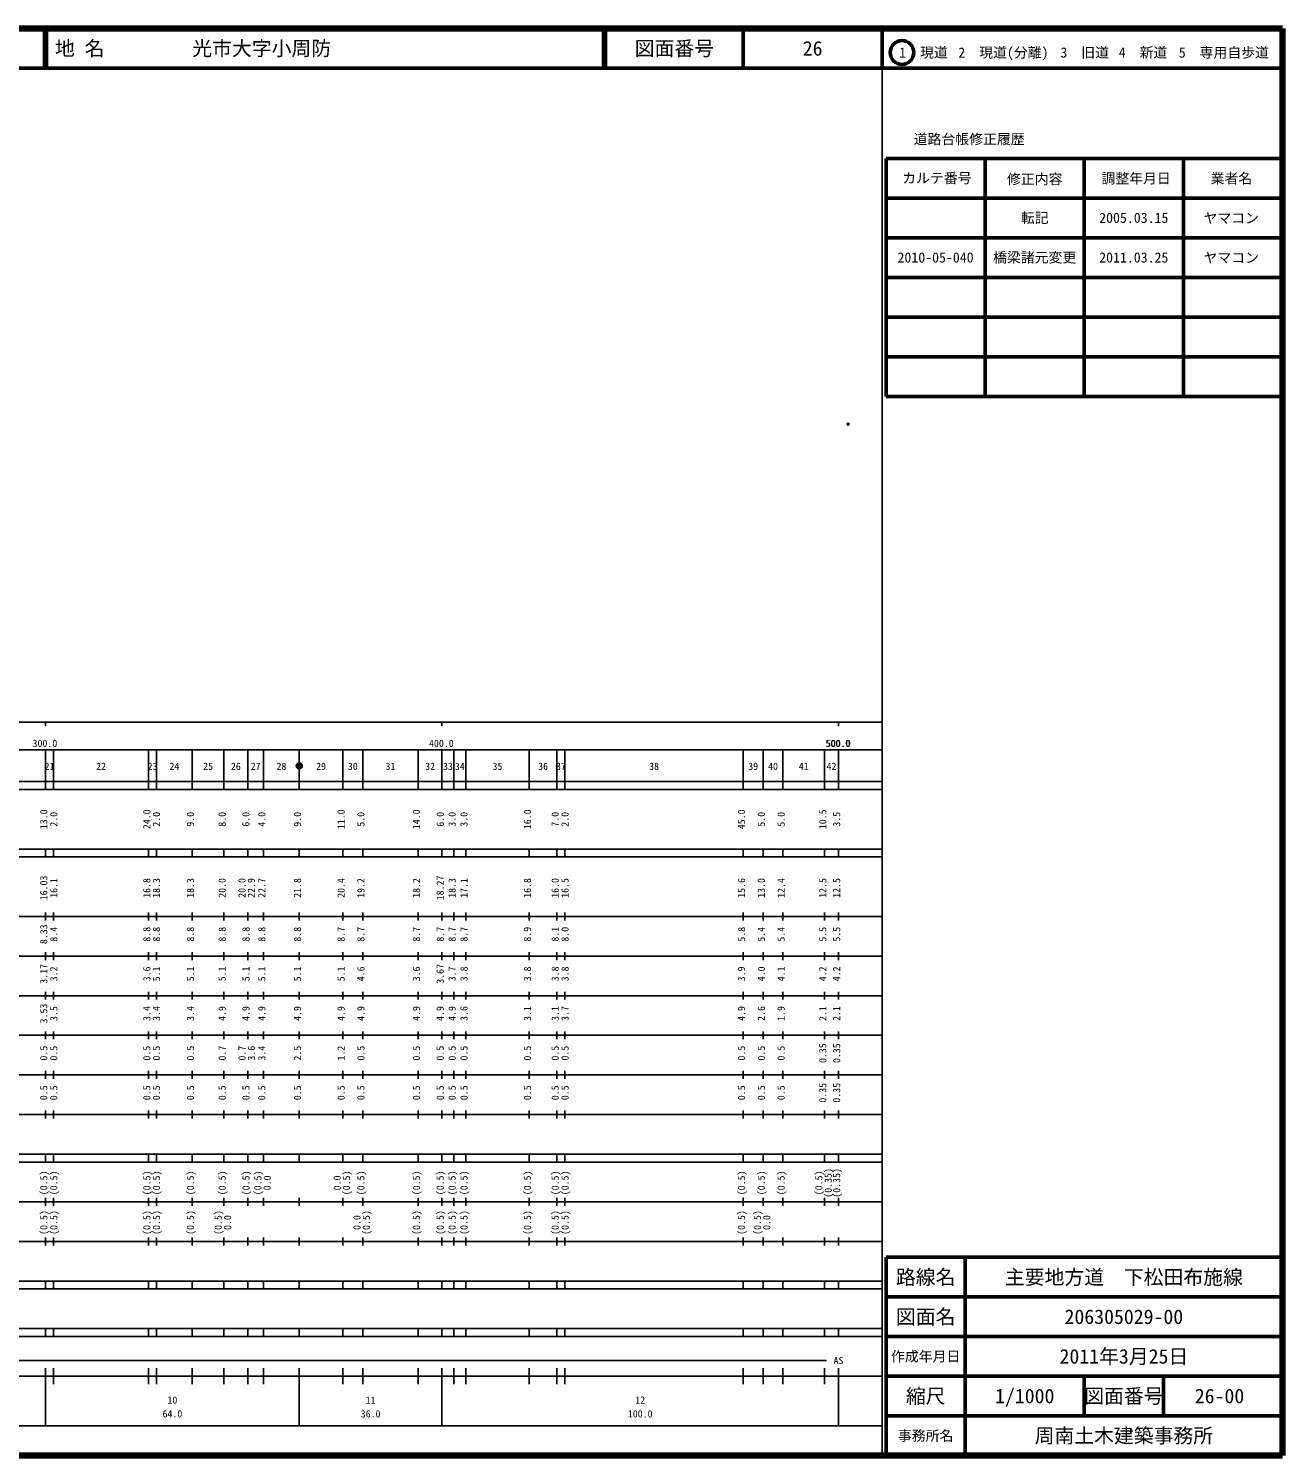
# Model space of a CAD drawing. Units: millimetres on the paper. Extents: x 40 to 680, y 20 to 380.
# Drawn here: x 363.7 to 680, y 20 to 380 of the extents above; entities that cross this region are included whole.
import ezdxf
from ezdxf.enums import TextEntityAlignment as Align

# ---------------------------------------------------------------- set-up
doc = ezdxf.new("R2010")
doc.units = ezdxf.units.MM
doc.header["$PDMODE"] = 32
doc.header["$PDSIZE"] = 0.5
doc.layers.add('M-OTRS', color=6, linetype='Continuous')
doc.layers.add('M-TTL-TXT', color=7, linetype='Continuous')
for name, color, linetype, lineweight in [('M-TTL', 2, 'Continuous', 140), ('M-TTL-BAND', 7, 'Continuous', 25), ('M-TTL-FRAM', 2, 'Continuous', 50), ('M-TTL-LINE', 7, 'Continuous', 50)]:
    doc.layers.add(name, color=color, linetype=linetype, lineweight=lineweight)
doc.styles.add('ＭＳ ゴシック', font='')
doc.styles.get('ＭＳ ゴシック').set_extended_font_data('MS Gothic')

msp = doc.modelspace()

# ---------------------------------------------------------------- hatches: boundary and pattern name
at = {"layer": 'M-TTL-BAND'}
msp.add_hatch(color=256, dxfattribs=at).paths.add_polyline_path([(432.75, 194, 1), (431.25, 194, 1)])

# ---------------------------------------------------------------- linework, layer by layer
at = {"layer": 'M-OTRS'}
msp.add_point((570.429, 280.168), dxfattribs=at)
at = {"layer": 'M-TTL'}
for p, q in [((680, 380), (40, 380)), ((680, 20), (680, 380)), ((40, 20), (680, 20))]:
    msp.add_line(p, q, dxfattribs=at)
at = {"layer": 'M-TTL-BAND'}
for p, q in [((579, 20), (579, 370)), ((40, 205), (579, 205)), ((368, 205), (368, 204)), ((468, 205), (468, 204)), ((568, 205), (568, 204)), ((68, 198), (579, 198)), ((368, 188), (368, 198)), ((370, 188), (370, 198)), ((394, 188), (394, 198)), ((396, 188), (396, 198)), ((405, 188), (405, 198)), ((413, 188), (413, 198)), ((419, 188), (419, 198)), ((423, 188), (423, 198)), ((432, 188), (432, 198)), ((443, 188), (443, 198)), ((448, 188), (448, 198)), ((462, 188), (462, 198)), ((468, 188), (468, 198)), ((471, 188), (471, 198)), ((474, 188), (474, 198)), ((490, 188), (490, 198)), ((497, 188), (497, 198)), ((499, 188), (499, 198)), ((544, 188), (544, 198)), ((549, 188), (549, 198)), ((554, 188), (554, 198)), ((564.5, 188), (564.5, 198)), ((568, 188), (568, 198)), ((40, 190), (579, 190)), ((40, 188), (579, 188)), ((40, 173), (579, 173)), ((368, 171), (368, 173)), ((370, 171), (370, 173)), ((394, 171), (394, 173)), ((396, 171), (396, 173)), ((405, 171), (405, 173)), ((413, 171), (413, 173)), ((419, 171), (419, 173)), ((423, 171), (423, 173)), ((432, 171), (432, 173)), ((443, 171), (443, 173)), ((448, 171), (448, 173)), ((462, 171), (462, 173)), ((468, 171), (468, 173)), ((471, 171), (471, 173)), ((474, 171), (474, 173)), ((490, 171), (490, 173)), ((497, 171), (497, 173)), ((499, 171), (499, 173)), ((544, 171), (544, 173)), ((549, 171), (549, 173)), ((554, 171), (554, 173)), ((564.5, 171), (564.5, 173)), ((568, 171), (568, 173)), ((40, 171), (579, 171)), ((40, 156), (579, 156)), ((368, 155), (368, 157)), ((370, 155), (370, 157)), ((394, 155), (394, 157)), ((396, 155), (396, 157)), ((405, 155), (405, 157)), ((413, 155), (413, 157)), ((419, 155), (419, 157)), ((423, 155), (423, 157)), ((432, 155), (432, 157)), ((443, 155), (443, 157)), ((448, 155), (448, 157)), ((462, 155), (462, 157)), ((468, 155), (468, 157)), ((471, 155), (471, 157)), ((474, 155), (474, 157)), ((490, 155), (490, 157)), ((497, 155), (497, 157)), ((499, 155), (499, 157)), ((544, 155), (544, 157)), ((549, 155), (549, 157)), ((554, 155), (554, 157)), ((564.5, 155), (564.5, 157)), ((568, 155), (568, 157)), ((46, 146), (579, 146)), ((368, 145), (368, 147)), ((370, 145), (370, 147)), ((394, 145), (394, 147)), ((396, 145), (396, 147)), ((405, 145), (405, 147)), ((413, 145), (413, 147)), ((419, 145), (419, 147)), ((423, 145), (423, 147)), ((432, 145), (432, 147)), ((443, 145), (443, 147)), ((448, 145), (448, 147)), ((462, 145), (462, 147)), ((468, 145), (468, 147)), ((471, 145), (471, 147)), ((474, 145), (474, 147)), ((490, 145), (490, 147)), ((497, 145), (497, 147)), ((499, 145), (499, 147)), ((544, 145), (544, 147)), ((549, 145), (549, 147)), ((554, 145), (554, 147)), ((564.5, 145), (564.5, 147)), ((568, 145), (568, 147)), ((368, 135), (368, 137)), ((370, 135), (370, 137)), ((394, 135), (394, 137)), ((396, 135), (396, 137)), ((405, 135), (405, 137)), ((413, 135), (413, 137)), ((419, 135), (419, 137)), ((423, 135), (423, 137)), ((432, 135), (432, 137)), ((443, 135), (443, 137)), ((448, 135), (448, 137)), ((462, 135), (462, 137)), ((468, 135), (468, 137)), ((471, 135), (471, 137)), ((474, 135), (474, 137)), ((490, 135), (490, 137)), ((497, 135), (497, 137)), ((499, 135), (499, 137)), ((544, 135), (544, 137)), ((549, 135), (549, 137)), ((554, 135), (554, 137)), ((564.5, 135), (564.5, 137)), ((568, 135), (568, 137)), ((52, 136), (579, 136)), ((46, 126), (579, 126)), ((368, 125), (368, 127)), ((370, 125), (370, 127)), ((394, 125), (394, 127)), ((396, 125), (396, 127)), ((405, 125), (405, 127)), ((413, 125), (413, 127)), ((419, 125), (419, 127)), ((423, 125), (423, 127)), ((432, 125), (432, 127)), ((443, 125), (443, 127)), ((448, 125), (448, 127)), ((462, 125), (462, 127)), ((468, 125), (468, 127)), ((471, 125), (471, 127)), ((474, 125), (474, 127)), ((490, 125), (490, 127)), ((497, 125), (497, 127)), ((499, 125), (499, 127)), ((544, 125), (544, 127)), ((549, 125), (549, 127)), ((554, 125), (554, 127)), ((564.5, 125), (564.5, 127)), ((568, 125), (568, 127)), ((52, 116), (579, 116)), ((368, 115), (368, 117)), ((370, 115), (370, 117)), ((394, 115), (394, 117)), ((396, 115), (396, 117)), ((405, 115), (405, 117)), ((413, 115), (413, 117)), ((419, 115), (419, 117)), ((423, 115), (423, 117)), ((432, 115), (432, 117)), ((443, 115), (443, 117)), ((448, 115), (448, 117)), ((462, 115), (462, 117)), ((468, 115), (468, 117)), ((471, 115), (471, 117)), ((474, 115), (474, 117)), ((490, 115), (490, 117)), ((497, 115), (497, 117)), ((499, 115), (499, 117)), ((544, 115), (544, 117)), ((549, 115), (549, 117)), ((554, 115), (554, 117)), ((564.5, 115), (564.5, 117)), ((568, 115), (568, 117)), ((46, 106), (579, 106)), ((368, 105), (368, 107)), ((370, 105), (370, 107)), ((394, 105), (394, 107)), ((396, 105), (396, 107)), ((405, 105), (405, 107)), ((413, 105), (413, 107)), ((419, 105), (419, 107)), ((423, 105), (423, 107)), ((432, 105), (432, 107)), ((443, 105), (443, 107)), ((448, 105), (448, 107)), ((462, 105), (462, 107)), ((468, 105), (468, 107)), ((471, 105), (471, 107)), ((474, 105), (474, 107)), ((490, 105), (490, 107)), ((497, 105), (497, 107)), ((499, 105), (499, 107)), ((544, 105), (544, 107)), ((549, 105), (549, 107)), ((554, 105), (554, 107)), ((564.5, 105), (564.5, 107)), ((568, 105), (568, 107)), ((40, 96), (579, 96)), ((40, 94), (579, 94)), ((368, 94), (368, 96)), ((370, 94), (370, 96)), ((394, 94), (394, 96)), ((396, 94), (396, 96)), ((405, 94), (405, 96)), ((413, 94), (413, 96)), ((419, 94), (419, 96)), ((423, 94), (423, 96)), ((432, 94), (432, 96)), ((443, 94), (443, 96)), ((448, 94), (448, 96)), ((462, 94), (462, 96)), ((468, 94), (468, 96)), ((471, 94), (471, 96)), ((474, 94), (474, 96)), ((490, 94), (490, 96)), ((497, 94), (497, 96)), ((499, 94), (499, 96)), ((544, 94), (544, 96)), ((549, 94), (549, 96)), ((554, 94), (554, 96)), ((564.5, 94), (564.5, 96)), ((568, 94), (568, 96)), ((49, 84), (579, 84)), ((368, 83), (368, 85)), ((370, 83), (370, 85)), ((394, 83), (394, 85)), ((396, 83), (396, 85)), ((405, 83), (405, 85)), ((413, 83), (413, 85)), ((419, 83), (419, 85)), ((423, 83), (423, 85)), ((432, 83), (432, 85)), ((443, 83), (443, 85)), ((448, 83), (448, 85)), ((462, 83), (462, 85)), ((468, 83), (468, 85)), ((471, 83), (471, 85)), ((474, 83), (474, 85)), ((490, 83), (490, 85)), ((497, 83), (497, 85)), ((499, 83), (499, 85)), ((544, 83), (544, 85)), ((549, 83), (549, 85)), ((554, 83), (554, 85)), ((564.5, 83), (564.5, 85)), ((568, 83), (568, 85)), ((40, 74), (579, 74)), ((368, 73), (368, 75)), ((370, 73), (370, 75)), ((394, 73), (394, 75)), ((396, 73), (396, 75)), ((405, 73), (405, 75)), ((413, 73), (413, 75)), ((419, 73), (419, 75)), ((423, 73), (423, 75)), ((432, 73), (432, 75)), ((443, 73), (443, 75)), ((448, 73), (448, 75)), ((462, 73), (462, 75)), ((468, 73), (468, 75)), ((471, 73), (471, 75)), ((474, 73), (474, 75)), ((490, 73), (490, 75)), ((497, 73), (497, 75)), ((499, 73), (499, 75)), ((544, 73), (544, 75)), ((549, 73), (549, 75)), ((554, 73), (554, 75)), ((564.5, 73), (564.5, 75)), ((568, 73), (568, 75)), ((40, 64), (579, 64)), ((40, 62), (579, 62)), ((368, 62), (368, 64)), ((370, 62), (370, 64)), ((394, 62), (394, 64)), ((396, 62), (396, 64)), ((405, 62), (405, 64)), ((413, 62), (413, 64)), ((419, 62), (419, 64)), ((423, 62), (423, 64)), ((432, 62), (432, 64)), ((443, 62), (443, 64)), ((448, 62), (448, 64)), ((462, 62), (462, 64)), ((468, 62), (468, 64)), ((471, 62), (471, 64)), ((474, 62), (474, 64)), ((490, 62), (490, 64)), ((497, 62), (497, 64)), ((499, 62), (499, 64)), ((544, 62), (544, 64)), ((549, 62), (549, 64)), ((554, 62), (554, 64)), ((564.5, 62), (564.5, 64)), ((568, 62), (568, 64)), ((40, 52), (579, 52)), ((368, 50), (368, 52)), ((370, 50), (370, 52)), ((394, 50), (394, 52)), ((396, 50), (396, 52)), ((405, 50), (405, 52)), ((413, 50), (413, 52)), ((419, 50), (419, 52)), ((423, 50), (423, 52)), ((432, 50), (432, 52)), ((443, 50), (443, 52)), ((448, 50), (448, 52)), ((462, 50), (462, 52)), ((468, 50), (468, 52)), ((471, 50), (471, 52)), ((474, 50), (474, 52)), ((490, 50), (490, 52)), ((497, 50), (497, 52)), ((499, 50), (499, 52)), ((544, 50), (544, 52)), ((549, 50), (549, 52)), ((554, 50), (554, 52)), ((564.5, 50), (564.5, 52)), ((568, 50), (568, 52)), ((40, 50), (579, 50)), ((71, 44), (565, 44)), ((40, 40), (579, 40)), ((368, 27.5), (368, 42)), ((370, 38), (370, 42)), ((394, 38), (394, 42)), ((396, 38), (396, 42)), ((405, 38), (405, 42)), ((413, 38), (413, 42)), ((419, 38), (419, 42)), ((423, 38), (423, 42)), ((432, 27.5), (432, 42)), ((443, 38), (443, 42)), ((448, 38), (448, 42)), ((462, 38), (462, 42)), ((468, 27.5), (468, 42)), ((471, 38), (471, 42)), ((474, 38), (474, 42)), ((490, 38), (490, 42)), ((497, 38), (497, 42)), ((499, 38), (499, 42)), ((544, 38), (544, 42)), ((549, 38), (549, 42)), ((554, 38), (554, 42)), ((564.5, 38), (564.5, 42)), ((568, 27.5), (568, 42)), ((68, 27.5), (579, 27.5))]:
    msp.add_line(p, q, dxfattribs=at)
msp.add_lwpolyline([(432.75, 194, 1), (431.25, 194, 1)], format="xyb", close=True, dxfattribs=at)
at = {"layer": 'M-TTL-FRAM'}
for p, q in [((580, 347.197), (580, 287.197)), ((580, 347.197), (680, 347.197)), ((580, 287.197), (680, 287.197)), ((680, 70), (580, 70)), ((580, 70), (580, 20))]:
    msp.add_line(p, q, dxfattribs=at)
at = {"layer": 'M-TTL-LINE'}
for p, q in [((367.75, 380), (367.75, 370)), ((368.25, 380), (368.25, 370)), ((508.747, 380), (508.747, 370)), ((509.247, 380), (509.247, 370)), ((543.997, 380), (543.997, 370)), ((579, 380), (579, 370)), ((40, 370), (680, 370)), ((605, 347.197), (605, 287.197)), ((630, 347.197), (630, 287.197)), ((655, 347.197), (655, 287.197)), ((580, 337.197), (680, 337.197)), ((580, 327.197), (680, 327.197)), ((580, 317.197), (680, 317.197)), ((580, 307.197), (680, 307.197)), ((580, 297.197), (680, 297.197)), ((600, 70), (600, 20)), ((680, 60), (580, 60)), ((680, 50), (580, 50)), ((680, 40), (580, 40)), ((630, 40), (630, 30)), ((650, 40), (650, 30)), ((680, 30), (580, 30))]:
    msp.add_line(p, q, dxfattribs=at)
msp.add_circle((584.031, 373.958), 3, dxfattribs=at)

# ---------------------------------------------------------------- texts
at = {"layer": 'M-TTL-BAND', "style": 'ＭＳ ゴシック'}
for s, p in [('300.0', (367.844, 198.195)), ('400.0', (467.844, 198.195)), ('500.0', (567.844, 198.195)), ('500.0', (568, 198.195)), ('21', (369, 192.405)), ('22', (382, 192.405)), ('23', (395, 192.405)), ('24', (400.5, 192.405)), ('25', (409, 192.405)), ('26', (416, 192.405)), ('27', (421, 192.405)), ('28', (427.5, 192.405)), ('29', (437.5, 192.405)), ('30', (445.5, 192.405)), ('31', (455, 192.405)), ('32', (465, 192.405)), ('33', (469.5, 192.405)), ('34', (472.5, 192.405)), ('35', (482, 192.405)), ('36', (493.5, 192.405)), ('37', (498, 192.405)), ('38', (521.5, 192.405)), ('39', (546.5, 192.405)), ('40', (551.5, 192.405)), ('41', (559.25, 192.405)), ('42', (566.25, 192.405)), ('AS', (568, 42.5)), ('10', (400, 32.523)), ('11', (450, 32.523)), ('12', (518, 32.523)), ('64.0', (400, 29.033)), ('36.0', (450, 29.033)), ('100.0', (518, 29.033))]:
    msp.add_text(s, height=1.833, dxfattribs=at).set_placement(p, align=Align.BOTTOM_CENTER)
for s, p in [('13.0', (369, 180.5)), ('2.0', (371.535, 180.5)), ('24.0', (395, 180.5)), ('2.0', (397.425, 180.5)), ('9.0', (406, 180.5)), ('8.0', (414, 180.5)), ('6.0', (420, 180.5)), ('4.0', (424, 180.5)), ('9.0', (433, 180.5)), ('11.0', (444, 180.5)), ('5.0', (449, 180.5)), ('14.0', (463, 180.5)), ('6.0', (469, 180.5)), ('3.0', (472, 180.5)), ('3.0', (475, 180.5)), ('16.0', (491, 180.5)), ('7.0', (498, 180.5)), ('2.0', (500.486, 180.5)), ('45.0', (545, 180.5)), ('5.0', (550, 180.5)), ('5.0', (555, 180.5)), ('10.5', (565.5, 180.5)), ('3.5', (569, 180.5)), ('16.03', (369, 163.174)), ('18.27', (469, 163.174)), ('16.1', (371.535, 163.174)), ('16.8', (395, 163.174)), ('18.3', (397.425, 163.174)), ('18.3', (406, 163.174)), ('20.0', (414, 163.174)), ('20.0', (419, 163.174)), ('22.9', (421.37, 163.174)), ('22.7', (424, 163.174)), ('21.8', (433, 163.174)), ('20.4', (444, 163.174)), ('19.2', (449, 163.174)), ('18.2', (463, 163.174)), ('18.3', (472, 163.174)), ('17.1', (475, 163.174)), ('16.8', (491, 163.174)), ('16.0', (498, 163.174)), ('16.5', (500.486, 163.174)), ('15.6', (545, 163.174)), ('13.0', (550, 163.174)), ('12.4', (555, 163.174)), ('12.5', (565.5, 163.174)), ('12.5', (569, 163.174)), ('8.33', (369, 151.5)), ('8.4', (371.535, 151.5)), ('8.8', (395, 151.5)), ('8.8', (397.425, 151.5)), ('8.8', (406, 151.5)), ('8.8', (414, 151.5)), ('8.8', (420, 151.5)), ('8.8', (424, 151.5)), ('8.8', (433, 151.5)), ('8.7', (444, 151.5)), ('8.7', (449, 151.5)), ('8.7', (463, 151.5)), ('8.7', (469, 151.5)), ('8.7', (472, 151.5)), ('8.7', (475, 151.5)), ('8.9', (491, 151.5)), ('8.1', (498, 151.5)), ('8.0', (500.486, 151.5)), ('5.8', (545, 151.5)), ('5.4', (550, 151.5)), ('5.4', (555, 151.5)), ('5.5', (565.5, 151.5)), ('5.5', (569, 151.5)), ('3.17', (369, 141.5)), ('3.2', (371.535, 141.5)), ('3.6', (395, 141.5)), ('5.1', (397.425, 141.5)), ('5.1', (406, 141.5)), ('5.1', (414, 141.5)), ('5.1', (420, 141.5)), ('5.1', (424, 141.5)), ('5.1', (433, 141.5)), ('5.1', (444, 141.5)), ('4.6', (449, 141.5)), ('3.6', (463, 141.5)), ('3.67', (469, 141.5)), ('3.7', (472, 141.5)), ('3.8', (475, 141.5)), ('3.8', (491, 141.5)), ('3.8', (498, 141.5)), ('3.8', (500.486, 141.5)), ('3.9', (545, 141.5)), ('4.0', (550, 141.5)), ('4.1', (555, 141.5)), ('4.2', (565.5, 141.5)), ('4.2', (569, 141.5)), ('3.53', (369, 131.5)), ('3.5', (371.535, 131.5)), ('3.4', (395, 131.5)), ('3.4', (397.425, 131.5)), ('3.4', (406, 131.5)), ('4.9', (414, 131.5)), ('4.9', (420, 131.5)), ('4.9', (424, 131.5)), ('4.9', (433, 131.5)), ('4.9', (444, 131.5)), ('4.9', (449, 131.5)), ('4.9', (463, 131.5)), ('4.9', (469, 131.5)), ('4.9', (472, 131.5)), ('3.6', (475, 131.5)), ('3.1', (491, 131.5)), ('3.1', (498, 131.5)), ('3.7', (500.486, 131.5)), ('4.9', (545, 131.5)), ('2.6', (550, 131.5)), ('1.9', (555, 131.5)), ('2.1', (565.5, 131.5)), ('2.1', (569, 131.5)), ('0.5', (369, 121.5)), ('0.5', (371.535, 121.5)), ('0.5', (395, 121.5)), ('0.5', (397.425, 121.5)), ('0.5', (406, 121.5)), ('0.7', (414, 121.5)), ('0.7', (419, 121.5)), ('3.6', (421.37, 121.5)), ('3.4', (424, 121.5)), ('2.5', (433, 121.5)), ('1.2', (444, 121.5)), ('0.5', (449, 121.5)), ('0.5', (463, 121.5)), ('0.5', (469, 121.5)), ('0.5', (472, 121.5)), ('0.5', (475, 121.5)), ('0.5', (491, 121.5)), ('0.5', (498, 121.5)), ('0.5', (500.486, 121.5)), ('0.5', (545, 121.5)), ('0.5', (550, 121.5)), ('0.5', (555, 121.5)), ('0.35', (565.5, 121.5)), ('0.35', (569, 121.5)), ('0.5', (369, 111.5)), ('0.5', (371.535, 111.5)), ('0.5', (395, 111.5)), ('0.5', (397.425, 111.5)), ('0.5', (406, 111.5)), ('0.5', (414, 111.5)), ('0.5', (420, 111.5)), ('0.5', (424, 111.5)), ('0.5', (433, 111.5)), ('0.5', (444, 111.5)), ('0.5', (449, 111.5)), ('0.5', (463, 111.5)), ('0.5', (469, 111.5)), ('0.5', (472, 111.5)), ('0.5', (475, 111.5)), ('0.5', (491, 111.5)), ('0.5', (498, 111.5)), ('0.5', (500.486, 111.5)), ('0.5', (545, 111.5)), ('0.5', (550, 111.5)), ('0.5', (555, 111.5)), ('0.35', (565.5, 111.5)), ('0.35', (569, 111.5)), ('(0.5)', (369, 88.764)), ('(0.5)', (371.535, 88.764)), ('(0.5)', (395, 88.764)), ('(0.5)', (397.425, 88.764)), ('(0.5)', (406, 88.764)), ('(0.5)', (414, 88.764)), ('(0.5)', (420, 88.764)), ('(0.5)', (423, 88.764)), ('0.0', (425.37, 88.764)), ('0.0', (443, 88.764)), ('(0.5)', (445.37, 88.764)), ('(0.5)', (449, 88.764)), ('(0.5)', (463, 88.764)), ('(0.5)', (469, 88.764)), ('(0.5)', (472, 88.764)), ('(0.5)', (475, 88.764)), ('(0.5)', (491, 88.764)), ('(0.5)', (498, 88.764)), ('(0.5)', (500.486, 88.764)), ('(0.5)', (545, 88.764)), ('(0.5)', (550, 88.764)), ('(0.5)', (555, 88.764)), ('(0.5)', (564.5, 88.764)), ('(0.35)', (566.87, 88.764)), ('(0.35)', (569, 88.764)), ('(0.5)', (369, 78.764)), ('(0.5)', (371.535, 78.764)), ('(0.5)', (395, 78.764)), ('(0.5)', (397.425, 78.764)), ('(0.5)', (406, 78.764)), ('(0.5)', (413, 78.764)), ('0.0', (415.37, 78.764)), ('0.0', (448, 78.764)), ('(0.5)', (450.37, 78.764)), ('(0.5)', (463, 78.764)), ('(0.5)', (469, 78.764)), ('(0.5)', (472, 78.764)), ('(0.5)', (475, 78.764)), ('(0.5)', (491, 78.764)), ('(0.5)', (498, 78.764)), ('(0.5)', (500.486, 78.764)), ('(0.5)', (545, 78.764)), ('(0.5)', (549, 78.764)), ('0.0', (551.37, 78.764))]:
    msp.add_text(s, height=1.833, rotation=90, dxfattribs=at).set_placement(p, align=Align.BOTTOM_CENTER)
at = {"layer": 'M-TTL-TXT', "style": 'ＭＳ ゴシック'}
for s, p in [('地 名', (370.38, 375)), ('光市大字小周防', (405.024, 375))]:
    msp.add_text(s, height=3.666, dxfattribs=at).set_placement(p, align=Align.MIDDLE_LEFT)
for s, height, p in [('図面番号', 3.666, (526.622, 375)), ('26', 3.666, (561.497, 375)), ('1\u3000現道', 2.566, (589.448, 373.958)), ('2\u3000現道(分離)', 2.566, (609.619, 373.958)), ('3\u3000旧道', 2.566, (630.121, 373.958)), ('4\u3000新道', 2.566, (644.824, 373.958)), ('5\u3000専用自歩道', 2.566, (665.228, 373.958)), ('道路台帳修正履歴', 2.566, (600.968, 352.113)), ('カルテ番号', 2.566, (592.839, 342.277)), ('修正内容', 2.566, (617.509, 342.023)), ('調整年月日', 2.566, (643.089, 342.197)), ('業者名', 2.566, (667.134, 342.197)), ('転記', 2.566, (617.5, 332.245)), ('2005.03.15', 2.566, (642.5, 332.245)), ('ヤマコン', 2.566, (667.077, 332.189)), ('2010-05-040', 2.566, (592.5, 322.245)), ('橋梁諸元変更', 2.566, (617.5, 322.245)), ('2011.03.25', 2.566, (642.5, 322.245)), ('ヤマコン', 2.566, (667.077, 322.189)), ('路線名', 3.666, (590, 65)), ('路線名', 3.666, (590, 65)), ('主要地方道\u3000下松田布施線', 3.666, (640, 65)), ('図面名', 3.666, (590, 55)), ('図面名', 3.666, (590, 55)), ('206305029-00', 3.666, (640, 55)), ('2011年3月25日', 3.666, (640, 45)), ('作成年月日', 2.566, (590, 45)), ('作成年月日', 2.566, (590, 45)), ('縮尺', 3.666, (590, 35)), ('縮尺', 3.666, (590, 35)), ('1/1000', 3.666, (615, 35)), ('図面番号', 3.666, (640, 35)), ('図面番号', 3.666, (640, 35)), ('26-00', 3.666, (664.125, 35)), ('事務所名', 2.566, (590, 25)), ('事務所名', 2.566, (590, 25)), ('周南土木建築事務所', 3.666, (640, 25))]:
    msp.add_text(s, height=height, dxfattribs=at).set_placement(p, align=Align.MIDDLE_CENTER)

doc.saveas('drawing.dxf')
